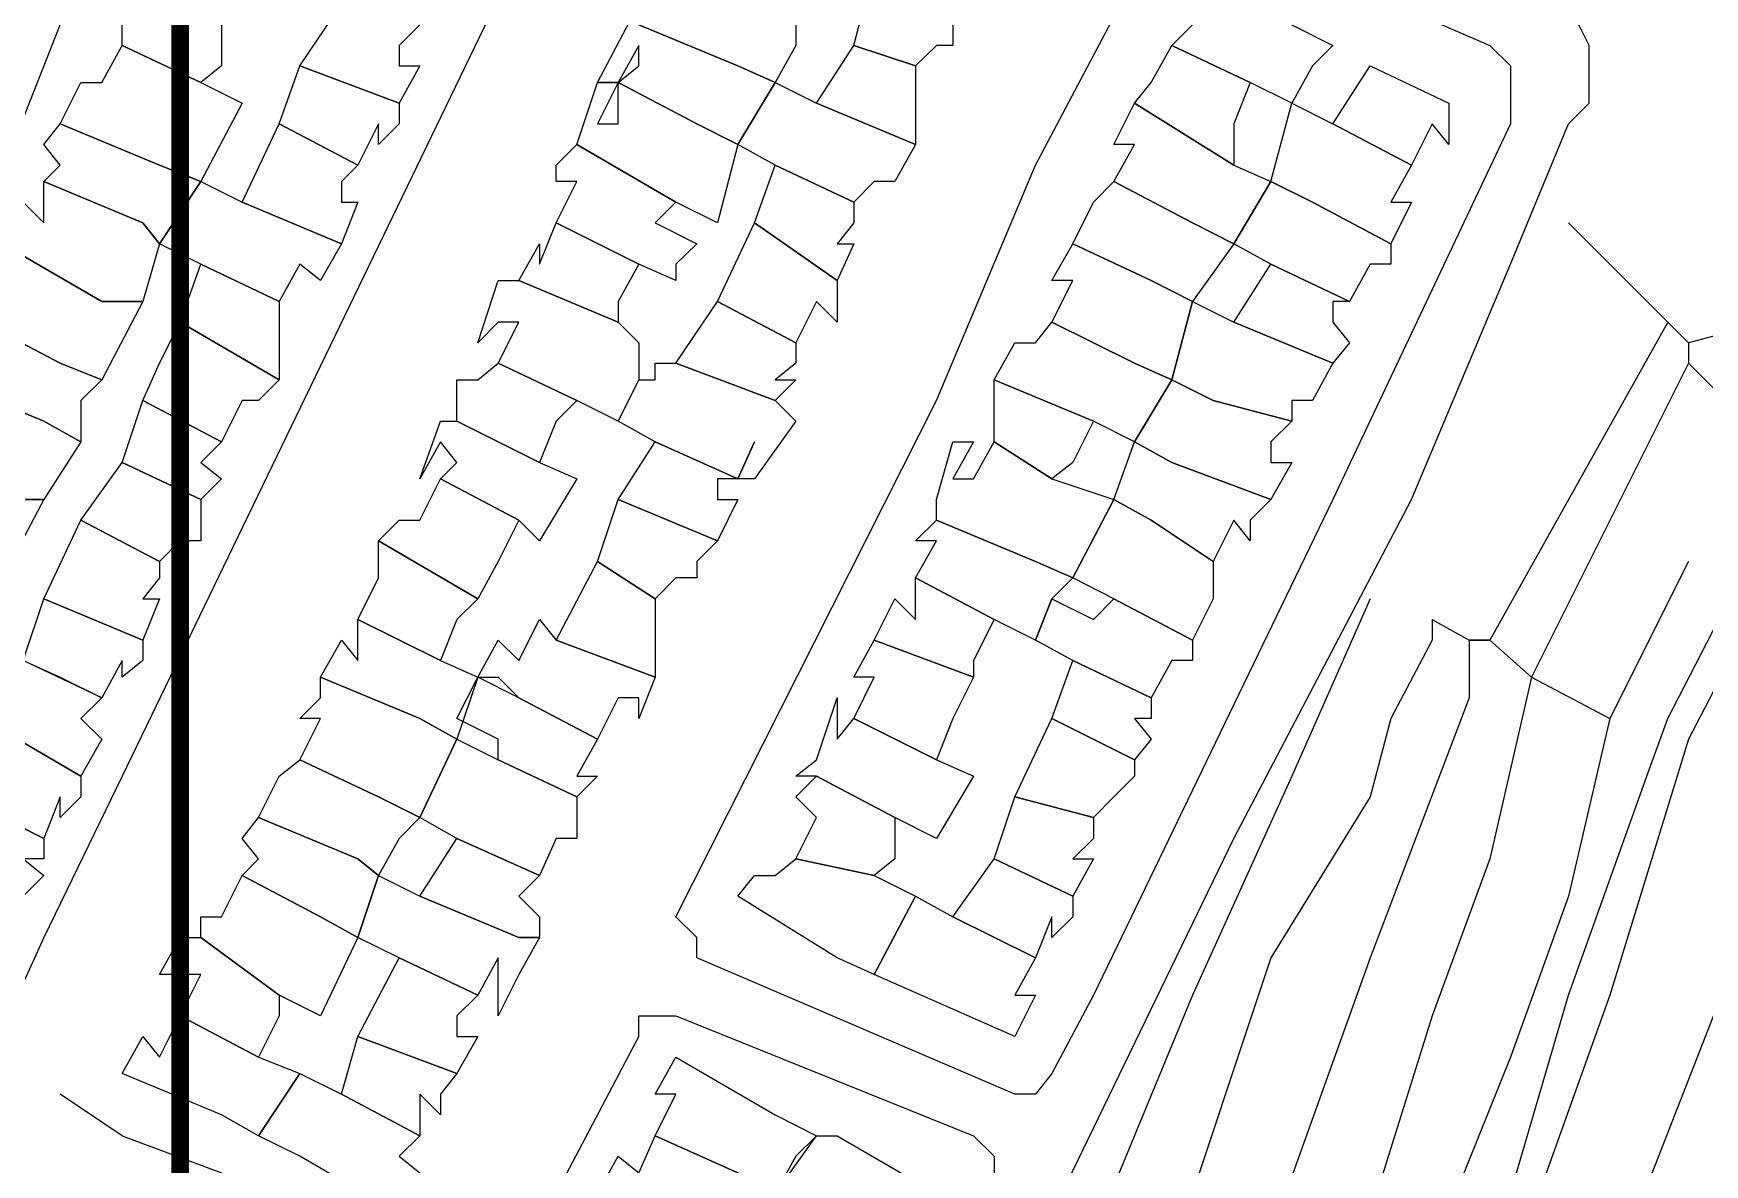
# Model space of a CAD drawing. Header units: millimetres. Extents: x -3588 to 75209, y -3737 to 38254.
# Drawn here: x 27838.2 to 27952.4, y 5263.7 to 5341 of the extents above; entities that cross this region are included whole.
import ezdxf

# ---------------------------------------------------------------- set-up
doc = ezdxf.new("R2010")
doc.units = ezdxf.units.MM
doc.layers.add('P', color=253, linetype='Continuous')

msp = doc.modelspace()

# ---------------------------------------------------------------- linework, layer by layer
at = {"layer": 'P', "const_width": 1.2}
msp.add_lwpolyline([(27848.251, -785.456), (27848.251, 8540.772)], dxfattribs=at)
at = {"layer": 'P'}
for points in [[(27991.932, 5365.876), (27982.33, 5340.19), (27976.969, 5330.875), (27974.424, 5324.106), (27973.016, 5319.865), (27970.199, 5317.32), (27964.838, 5310.551), (27960.885, 5306.31), (27958.053, 5303.781), (27954.1, 5298.132), (27951.283, 5292.771), (27945.922, 5275.263), (27940.561, 5260.299), (27932.367, 5239.974), (27929.55, 5233.205), (27928.126, 5229.252), (27917.403, 5218.241), (27912.042, 5212.88)], [(27879.586, 5363.331), (27844.298, 5290.226), (27838.937, 5279.215), (27834.696, 5269.901), (27833.288, 5267.085), (27832.151, 5265.66), (27830.743, 5265.66), (27829.335, 5265.66), (27826.502, 5267.085), (27818.612, 5269.901), (27814.371, 5272.446), (27809.01, 5275.263), (27811.827, 5280.624), (27814.371, 5287.409), (27818.612, 5295.587), (27825.382, 5309.142), (27827.926, 5314.504), (27833.288, 5324.106), (27834.696, 5328.059), (27840.057, 5341.598)], [(27994.749, 5355.153), (27986.571, 5331.996), (27981.21, 5322.682), (27974.424, 5311.671), (27967.655, 5303.781), (27962.005, 5296.996), (27959.461, 5291.346), (27954.1, 5276.671), (27944.513, 5252.121), (27940.561, 5239.974), (27933.775, 5223.603), (27929.55, 5212.88), (27925.597, 5204.686), (27917.403, 5195.372), (27907.801, 5184.361), (27903.864, 5176.184), (27898.487, 5164.037), (27897.078, 5160.084)], [(27906.681, 5331.996), (27914.586, 5346.959), (27915.995, 5348.384), (27917.403, 5348.384), (27918.811, 5348.384), (27937.728, 5340.19), (27939.136, 5338.781), (27939.136, 5337.645), (27939.136, 5334.828), (27927.005, 5309.142), (27910.634, 5275.263), (27907.801, 5269.901), (27906.681, 5268.493), (27905.272, 5268.493), (27883.539, 5277.807), (27883.539, 5279.215), (27882.115, 5280.624), (27899.911, 5315.912), (27906.681, 5331.996)], [(27890.309, 5340.19), (27888.901, 5337.645), (27886.356, 5338.781), (27879.586, 5341.598), (27880.707, 5344.431), (27882.115, 5344.431), (27883.539, 5345.551), (27888.901, 5343.006), (27890.309, 5341.598), (27890.309, 5340.19)], [(27901.031, 5341.598), (27901.031, 5340.19), (27899.911, 5340.19), (27898.487, 5338.781), (27894.262, 5340.19), (27895.67, 5345.551), (27902.44, 5343.006), (27901.031, 5341.598)], [(27851.068, 5338.781), (27849.659, 5337.645), (27844.298, 5340.19), (27844.298, 5341.598), (27844.298, 5343.006), (27845.706, 5344.431), (27851.068, 5341.598), (27851.068, 5338.781)], [(27844.298, 5172.231), (27846.827, 5170.822), (27849.659, 5170.822), (27860.382, 5179), (27879.586, 5191.147), (27894.262, 5200.733), (27905.272, 5210.047), (27918.811, 5222.482), (27924.189, 5229.252), (27927.005, 5233.205), (27932.367, 5245.336), (27939.136, 5261.707), (27943.089, 5275.263), (27948.45, 5290.226), (27949.875, 5294.179), (27954.1, 5302.357), (27958.053, 5307.734), (27963.414, 5314.504), (27970.199, 5319.865), (27974.424, 5328.059), (27981.21, 5344.431)], [(27925.597, 5338.781), (27924.189, 5336.237), (27921.356, 5337.645), (27915.995, 5340.19), (27917.403, 5341.598), (27915.995, 5343.006), (27917.403, 5344.431), (27924.189, 5341.598), (27927.005, 5340.19), (27925.597, 5338.781)], [(27863.215, 5340.19), (27863.215, 5338.781), (27864.623, 5338.781), (27863.215, 5336.237), (27856.429, 5338.781), (27859.262, 5343.006), (27864.623, 5341.598), (27863.215, 5340.19)], [(27879.586, 5341.598), (27886.356, 5338.781), (27888.901, 5337.645), (27886.356, 5333.42), (27883.539, 5334.828), (27878.162, 5337.645), (27879.586, 5338.781), (27879.586, 5340.19), (27878.162, 5337.645), (27876.754, 5337.645), (27879.586, 5343.006), (27879.586, 5341.598)], [(27882.115, 5203.278), (27891.717, 5223.603), (27903.864, 5249.577), (27907.801, 5260.299), (27920.236, 5285.985), (27932.367, 5309.142), (27939.136, 5325.226), (27943.089, 5334.828), (27944.513, 5336.237), (27944.513, 5340.19), (27943.089, 5343.006)], [(27964.838, 5341.598), (27966.246, 5337.645), (27963.414, 5329.467), (27960.885, 5325.226), (27959.461, 5322.682), (27956.644, 5321.273), (27951.283, 5319.865)], [(27849.659, 5337.645), (27852.476, 5336.237), (27849.659, 5330.875), (27846.827, 5331.996), (27840.057, 5334.828), (27841.466, 5337.645), (27842.89, 5337.645), (27844.298, 5340.19), (27849.659, 5337.645)], [(27898.487, 5337.645), (27898.487, 5336.237), (27898.487, 5333.42), (27891.717, 5336.237), (27894.262, 5340.19), (27898.487, 5338.781), (27898.487, 5337.645)], [(27920.236, 5334.828), (27920.236, 5331.996), (27913.45, 5336.237), (27914.586, 5337.645), (27915.995, 5340.19), (27921.356, 5337.645), (27920.236, 5334.828)], [(27863.215, 5334.828), (27861.79, 5333.42), (27861.79, 5334.828), (27860.382, 5331.996), (27855.021, 5334.828), (27856.429, 5338.781), (27863.215, 5336.237), (27863.215, 5334.828)], [(27933.775, 5334.828), (27932.367, 5331.996), (27927.005, 5334.828), (27929.55, 5338.781), (27934.911, 5336.237), (27934.911, 5333.42), (27933.775, 5334.828)], [(27876.754, 5334.828), (27878.162, 5334.828), (27878.162, 5337.645), (27883.539, 5334.828), (27886.356, 5333.42), (27884.948, 5328.059), (27882.115, 5329.467), (27875.345, 5333.42), (27876.754, 5337.645), (27878.162, 5337.645), (27876.754, 5334.828)], [(27891.717, 5336.237), (27898.487, 5333.42), (27897.078, 5330.875), (27895.67, 5330.875), (27894.262, 5329.467), (27888.901, 5331.996), (27886.356, 5333.42), (27888.901, 5337.645), (27891.717, 5336.237)], [(27920.236, 5331.996), (27922.764, 5330.875), (27920.236, 5326.634), (27917.403, 5328.059), (27912.042, 5330.875), (27913.45, 5333.42), (27912.042, 5333.42), (27913.45, 5336.237), (27920.236, 5331.996)], [(27927.005, 5334.828), (27932.367, 5331.996), (27930.958, 5329.467), (27932.367, 5329.467), (27930.958, 5326.634), (27925.597, 5329.467), (27922.764, 5330.875), (27924.189, 5336.237), (27927.005, 5334.828)], [(27846.827, 5331.996), (27849.659, 5330.875), (27846.827, 5326.634), (27845.706, 5328.059), (27838.937, 5330.875), (27840.057, 5331.996), (27838.937, 5333.42), (27840.057, 5334.828), (27846.827, 5331.996)], [(27859.262, 5330.875), (27859.262, 5329.467), (27860.382, 5329.467), (27859.262, 5326.634), (27852.476, 5329.467), (27855.021, 5334.828), (27860.382, 5331.996), (27859.262, 5330.875)], [(27882.115, 5325.226), (27882.115, 5324.106), (27879.586, 5325.226), (27873.937, 5328.059), (27875.345, 5330.875), (27873.937, 5330.875), (27873.937, 5331.996), (27875.345, 5333.42), (27882.115, 5329.467), (27880.707, 5328.059), (27883.539, 5326.634), (27882.115, 5325.226)], [(27894.262, 5328.059), (27893.126, 5326.634), (27894.262, 5326.634), (27893.126, 5324.106), (27887.476, 5328.059), (27888.901, 5331.996), (27894.262, 5329.467), (27894.262, 5328.059)], [(27845.706, 5328.059), (27846.827, 5326.634), (27845.706, 5322.682), (27842.89, 5322.682), (27836.104, 5326.634), (27837.513, 5329.467), (27838.937, 5328.059), (27838.937, 5330.875), (27845.706, 5328.059)], [(27852.476, 5329.467), (27859.262, 5326.634), (27857.837, 5324.106), (27856.429, 5325.226), (27855.021, 5322.682), (27849.659, 5325.226), (27846.827, 5326.634), (27849.659, 5330.875), (27852.476, 5329.467)], [(27917.403, 5328.059), (27920.236, 5326.634), (27917.403, 5322.682), (27914.586, 5324.106), (27909.225, 5326.634), (27910.634, 5329.467), (27912.042, 5330.875), (27917.403, 5328.059)], [(27925.597, 5329.467), (27930.958, 5326.634), (27930.958, 5325.226), (27929.55, 5325.226), (27928.126, 5322.682), (27922.764, 5325.226), (27920.236, 5326.634), (27922.764, 5330.875), (27925.597, 5329.467)], [(27878.162, 5322.682), (27878.162, 5321.273), (27871.392, 5324.106), (27872.801, 5326.634), (27872.801, 5325.226), (27873.937, 5328.059), (27879.586, 5325.226), (27878.162, 5322.682)], [(27893.126, 5322.682), (27893.126, 5321.273), (27891.717, 5322.682), (27890.309, 5319.865), (27884.948, 5322.682), (27887.476, 5328.059), (27893.126, 5324.106), (27893.126, 5322.682)], [(27943.089, 5328.059), (27949.875, 5321.273)], [(27842.89, 5322.682), (27845.706, 5322.682), (27842.89, 5317.32), (27840.057, 5318.457), (27834.696, 5321.273), (27836.104, 5324.106), (27834.696, 5324.106), (27836.104, 5326.634), (27842.89, 5322.682)], [(27913.45, 5318.457), (27907.801, 5321.273), (27909.225, 5324.106), (27907.801, 5324.106), (27909.225, 5326.634), (27914.586, 5324.106), (27917.403, 5322.682), (27915.995, 5317.32), (27913.45, 5318.457)], [(27855.021, 5321.273), (27855.021, 5319.865), (27855.021, 5317.32), (27848.251, 5321.273), (27849.659, 5325.226), (27855.021, 5322.682), (27855.021, 5321.273)], [(27927.005, 5322.682), (27927.005, 5321.273), (27928.126, 5319.865), (27927.005, 5318.457), (27920.236, 5321.273), (27922.764, 5325.226), (27928.126, 5322.682), (27927.005, 5322.682)], [(27871.392, 5324.106), (27878.162, 5321.273), (27879.586, 5319.865), (27879.586, 5317.32), (27878.162, 5314.504), (27875.345, 5315.912), (27869.984, 5318.457), (27871.392, 5321.273), (27869.984, 5321.273), (27868.576, 5319.865), (27869.984, 5324.106), (27871.392, 5324.106)], [(27890.309, 5318.457), (27888.901, 5317.32), (27890.309, 5317.32), (27888.901, 5315.912), (27882.115, 5318.457), (27884.948, 5322.682), (27890.309, 5319.865), (27890.309, 5318.457)], [(27920.236, 5321.273), (27927.005, 5318.457), (27925.597, 5315.912), (27924.189, 5315.912), (27924.189, 5314.504), (27918.811, 5315.912), (27915.995, 5317.32), (27917.403, 5322.682), (27920.236, 5321.273)], [(27841.466, 5315.912), (27841.466, 5313.095), (27838.937, 5314.504), (27832.151, 5317.32), (27833.288, 5319.865), (27833.288, 5318.457), (27834.696, 5321.273), (27840.057, 5318.457), (27842.89, 5317.32), (27841.466, 5315.912)], [(27846.827, 5318.457), (27848.251, 5321.273), (27855.021, 5317.32), (27853.612, 5315.912), (27852.476, 5315.912), (27851.068, 5313.095), (27845.706, 5315.912), (27846.827, 5318.457)], [(27913.45, 5318.457), (27915.995, 5317.32), (27913.45, 5313.095), (27910.634, 5314.504), (27903.864, 5317.32), (27905.272, 5319.865), (27906.681, 5319.865), (27907.801, 5321.273), (27913.45, 5318.457)], [(27949.875, 5321.273), (27937.728, 5299.54)], [(27949.875, 5321.273), (27951.283, 5319.865)], [(27951.283, 5319.865), (27951.283, 5318.457)], [(27873.937, 5314.504), (27872.801, 5311.671), (27867.151, 5314.504), (27867.151, 5317.32), (27868.576, 5317.32), (27869.984, 5318.457), (27875.345, 5315.912), (27873.937, 5314.504)], [(27882.115, 5318.457), (27888.901, 5315.912), (27890.309, 5314.504), (27887.476, 5310.551), (27886.356, 5310.551), (27887.476, 5313.095), (27886.356, 5310.551), (27880.707, 5313.095), (27878.162, 5314.504), (27879.586, 5317.32), (27880.707, 5317.32), (27880.707, 5318.457), (27882.115, 5318.457)], [(27951.283, 5318.457), (27940.561, 5296.996)], [(27951.283, 5318.457), (27958.053, 5311.671)], [(27838.937, 5314.504), (27841.466, 5313.095), (27838.937, 5309.142), (27836.104, 5309.142), (27830.743, 5311.671), (27832.151, 5314.504), (27830.743, 5314.504), (27832.151, 5317.32), (27838.937, 5314.504)], [(27909.225, 5311.671), (27907.801, 5310.551), (27903.864, 5313.095), (27903.864, 5314.504), (27903.864, 5315.912), (27903.864, 5317.32), (27910.634, 5314.504), (27909.225, 5311.671)], [(27922.764, 5313.095), (27922.764, 5311.671), (27924.189, 5311.671), (27922.764, 5309.142), (27915.995, 5311.671), (27913.45, 5313.095), (27915.995, 5317.32), (27918.811, 5315.912), (27924.189, 5314.504), (27922.764, 5313.095)], [(27851.068, 5313.095), (27849.659, 5311.671), (27851.068, 5310.551), (27849.659, 5309.142), (27844.298, 5311.671), (27845.706, 5315.912), (27851.068, 5313.095)], [(27869.984, 5313.095), (27872.801, 5311.671), (27875.345, 5310.551), (27872.801, 5306.31), (27871.392, 5307.734), (27866.031, 5310.551), (27867.151, 5311.671), (27866.031, 5313.095), (27864.623, 5310.551), (27866.031, 5314.504), (27867.151, 5314.504), (27869.984, 5313.095)], [(27884.948, 5310.551), (27884.948, 5309.142), (27886.356, 5309.142), (27884.948, 5306.31), (27878.162, 5309.142), (27880.707, 5313.095), (27886.356, 5310.551), (27884.948, 5310.551)], [(27901.031, 5310.551), (27902.44, 5310.551), (27903.864, 5313.095), (27907.801, 5310.551), (27912.042, 5309.142), (27909.225, 5303.781), (27906.681, 5304.901), (27899.911, 5307.734), (27899.911, 5309.142), (27901.031, 5313.095), (27902.44, 5313.095), (27901.031, 5310.551)], [(27921.356, 5307.734), (27921.356, 5306.31), (27920.236, 5307.734), (27918.811, 5304.901), (27914.586, 5307.734), (27912.042, 5309.142), (27913.45, 5313.095), (27915.995, 5311.671), (27922.764, 5309.142), (27921.356, 5307.734)], [(27837.513, 5309.142), (27838.937, 5309.142), (27836.104, 5303.781), (27834.696, 5304.901), (27827.926, 5307.734), (27829.335, 5310.551), (27830.743, 5311.671), (27836.104, 5309.142), (27837.513, 5309.142)], [(27849.659, 5307.734), (27849.659, 5306.31), (27848.251, 5306.31), (27846.827, 5304.901), (27841.466, 5307.734), (27844.298, 5311.671), (27849.659, 5309.142), (27849.659, 5307.734)], [(27869.984, 5304.901), (27868.576, 5302.357), (27861.79, 5306.31), (27863.215, 5307.734), (27864.623, 5307.734), (27866.031, 5310.551), (27871.392, 5307.734), (27869.984, 5304.901)], [(27883.539, 5304.901), (27883.539, 5303.781), (27882.115, 5303.781), (27880.707, 5302.357), (27876.754, 5304.901), (27878.162, 5309.142), (27884.948, 5306.31), (27883.539, 5304.901)], [(27912.042, 5302.357), (27909.225, 5303.781), (27912.042, 5309.142), (27914.586, 5307.734), (27918.811, 5304.901), (27918.811, 5302.357), (27917.403, 5299.54), (27912.042, 5302.357)], [(27846.827, 5303.781), (27845.706, 5302.357), (27846.827, 5302.357), (27845.706, 5299.54), (27838.937, 5302.357), (27841.466, 5307.734), (27846.827, 5304.901), (27846.827, 5303.781)], [(27907.801, 5302.357), (27906.681, 5299.54), (27903.864, 5300.949), (27898.487, 5303.781), (27899.911, 5306.31), (27898.487, 5306.31), (27899.911, 5307.734), (27906.681, 5304.901), (27909.225, 5303.781), (27907.801, 5302.357)], [(27867.151, 5300.949), (27866.031, 5298.132), (27860.382, 5300.949), (27861.79, 5303.781), (27861.79, 5306.31), (27868.576, 5302.357), (27867.151, 5300.949)], [(27880.707, 5300.949), (27880.707, 5299.54), (27880.707, 5296.996), (27873.937, 5299.54), (27876.754, 5304.901), (27880.707, 5302.357), (27880.707, 5300.949)], [(27951.283, 5304.901), (27945.922, 5294.179)], [(27902.44, 5298.132), (27902.44, 5296.996), (27895.67, 5299.54), (27897.078, 5302.357), (27898.487, 5300.949), (27898.487, 5303.781), (27903.864, 5300.949), (27902.44, 5298.132)], [(27845.706, 5298.132), (27844.298, 5296.996), (27844.298, 5298.132), (27842.89, 5295.587), (27837.513, 5298.132), (27838.937, 5302.357), (27845.706, 5299.54), (27845.706, 5298.132)], [(27917.403, 5298.132), (27915.995, 5298.132), (27914.586, 5295.587), (27909.225, 5298.132), (27906.681, 5299.54), (27907.801, 5302.357), (27910.634, 5300.949), (27912.042, 5302.357), (27917.403, 5299.54), (27917.403, 5298.132)], [(27929.55, 5302.357), (27924.189, 5290.226), (27917.403, 5275.263), (27910.634, 5258.891)], [(27866.031, 5298.132), (27868.576, 5296.996), (27867.151, 5292.771), (27864.623, 5294.179), (27857.837, 5296.996), (27859.262, 5299.54), (27860.382, 5298.132), (27860.382, 5300.949), (27866.031, 5298.132)], [(27873.937, 5299.54), (27880.707, 5296.996), (27879.586, 5294.179), (27879.586, 5295.587), (27878.162, 5295.587), (27876.754, 5292.771), (27871.392, 5295.587), (27868.576, 5296.996), (27869.984, 5299.54), (27871.392, 5298.132), (27872.801, 5300.949), (27873.937, 5299.54)], [(27933.775, 5300.949), (27933.775, 5299.54), (27930.958, 5294.179), (27929.55, 5288.818), (27922.764, 5277.807), (27915.995, 5257.482)], [(27933.775, 5300.949), (27936.32, 5299.54)], [(27901.031, 5294.179), (27899.911, 5291.346), (27894.262, 5294.179), (27895.67, 5296.996), (27894.262, 5296.996), (27895.67, 5299.54), (27902.44, 5296.996), (27901.031, 5294.179)], [(27936.32, 5299.54), (27936.32, 5295.587), (27929.55, 5277.807), (27921.356, 5254.938)], [(27937.728, 5299.54), (27936.32, 5299.54)], [(27936.32, 5299.54), (27937.728, 5299.54)], [(27937.728, 5299.54), (27940.561, 5296.996)], [(27840.057, 5296.996), (27842.89, 5295.587), (27841.466, 5294.179), (27842.89, 5292.771), (27841.466, 5290.226), (27834.696, 5294.179), (27832.151, 5295.587), (27833.288, 5296.996), (27836.104, 5295.587), (27837.513, 5298.132), (27840.057, 5296.996)], [(27914.586, 5294.179), (27913.45, 5294.179), (27914.586, 5292.771), (27913.45, 5291.346), (27907.801, 5294.179), (27909.225, 5298.132), (27914.586, 5295.587), (27914.586, 5294.179)], [(27864.623, 5294.179), (27867.151, 5292.771), (27864.623, 5287.409), (27861.79, 5288.818), (27856.429, 5291.346), (27857.837, 5294.179), (27856.429, 5294.179), (27857.837, 5295.587), (27857.837, 5296.996), (27864.623, 5294.179)], [(27869.984, 5296.996), (27871.392, 5295.587), (27876.754, 5292.771), (27875.345, 5290.226), (27876.754, 5290.226), (27875.345, 5288.818), (27869.984, 5291.346), (27869.984, 5292.771), (27867.151, 5294.179), (27868.576, 5296.996), (27869.984, 5296.996)], [(27940.561, 5296.996), (27937.728, 5284.577), (27933.775, 5273.854), (27927.005, 5252.121)], [(27940.561, 5296.996), (27945.922, 5294.179)], [(27893.126, 5292.771), (27894.262, 5294.179), (27899.911, 5291.346), (27902.44, 5290.226), (27899.911, 5285.985), (27897.078, 5287.409), (27891.717, 5290.226), (27890.309, 5290.226), (27891.717, 5291.346), (27893.126, 5295.587), (27893.126, 5292.771)], [(27841.466, 5288.818), (27840.057, 5287.409), (27840.057, 5288.818), (27838.937, 5285.985), (27833.288, 5288.818), (27834.696, 5294.179), (27841.466, 5290.226), (27841.466, 5288.818)], [(27913.45, 5290.226), (27912.042, 5288.818), (27910.634, 5287.409), (27905.272, 5288.818), (27907.801, 5294.179), (27913.45, 5291.346), (27913.45, 5290.226)], [(27945.922, 5294.179), (27943.089, 5282.032), (27939.136, 5271.022), (27930.958, 5250.697)], [(27867.151, 5285.985), (27864.623, 5287.409), (27867.151, 5292.771), (27869.984, 5291.346), (27875.345, 5288.818), (27875.345, 5285.985), (27873.937, 5285.985), (27872.801, 5283.456), (27867.151, 5285.985)], [(27863.215, 5285.985), (27861.79, 5283.456), (27860.382, 5284.577), (27853.612, 5287.409), (27855.021, 5290.226), (27856.429, 5291.346), (27861.79, 5288.818), (27864.623, 5287.409), (27863.215, 5285.985)], [(27897.078, 5284.577), (27895.67, 5283.456), (27890.309, 5284.577), (27891.717, 5287.409), (27890.309, 5288.818), (27891.717, 5290.226), (27897.078, 5287.409), (27897.078, 5284.577)], [(27838.937, 5284.577), (27837.513, 5284.577), (27838.937, 5283.456), (27837.513, 5282.032), (27830.743, 5284.577), (27833.288, 5288.818), (27838.937, 5285.985), (27838.937, 5284.577)], [(27910.634, 5285.985), (27909.225, 5284.577), (27910.634, 5284.577), (27909.225, 5282.032), (27903.864, 5284.577), (27905.272, 5288.818), (27910.634, 5287.409), (27910.634, 5285.985)], [(27860.382, 5284.577), (27861.79, 5283.456), (27860.382, 5279.215), (27857.837, 5280.624), (27852.476, 5283.456), (27853.612, 5284.577), (27852.476, 5285.985), (27853.612, 5287.409), (27860.382, 5284.577)], [(27872.801, 5279.215), (27871.392, 5279.215), (27864.623, 5282.032), (27867.151, 5285.985), (27872.801, 5283.456), (27871.392, 5282.032), (27872.801, 5280.624), (27872.801, 5279.215)], [(27895.67, 5283.456), (27898.487, 5282.032), (27895.67, 5276.671), (27893.126, 5277.807), (27886.356, 5282.032), (27887.476, 5283.456), (27888.901, 5283.456), (27890.309, 5284.577), (27895.67, 5283.456)], [(27909.225, 5280.624), (27907.801, 5279.215), (27907.801, 5280.624), (27906.681, 5277.807), (27901.031, 5280.624), (27903.864, 5284.577), (27909.225, 5282.032), (27909.225, 5280.624)], [(27857.837, 5280.624), (27860.382, 5279.215), (27857.837, 5273.854), (27855.021, 5275.263), (27849.659, 5279.215), (27849.659, 5280.624), (27851.068, 5280.624), (27852.476, 5283.456), (27857.837, 5280.624)], [(27871.392, 5276.671), (27869.984, 5273.854), (27869.984, 5276.671), (27869.984, 5277.807), (27868.576, 5275.263), (27863.215, 5277.807), (27860.382, 5279.215), (27861.79, 5283.456), (27864.623, 5282.032), (27871.392, 5279.215), (27872.801, 5279.215), (27871.392, 5276.671)], [(27905.272, 5272.446), (27895.67, 5276.671), (27898.487, 5282.032), (27901.031, 5280.624), (27906.681, 5277.807), (27905.272, 5275.263), (27906.681, 5275.263), (27905.272, 5272.446)], [(27855.021, 5273.854), (27853.612, 5271.022), (27848.251, 5273.854), (27849.659, 5276.671), (27848.251, 5276.671), (27846.827, 5276.671), (27848.251, 5279.215), (27849.659, 5279.215), (27855.021, 5275.263), (27855.021, 5273.854)], [(27867.151, 5273.854), (27867.151, 5272.446), (27868.576, 5272.446), (27867.151, 5269.901), (27860.382, 5272.446), (27863.215, 5277.807), (27868.576, 5275.263), (27867.151, 5273.854)], [(27853.612, 5271.022), (27856.429, 5269.901), (27853.612, 5265.66), (27851.068, 5267.085), (27844.298, 5269.901), (27845.706, 5272.446), (27846.827, 5271.022), (27848.251, 5273.854), (27853.612, 5271.022)], [(27844.298, 5199.325), (27846.827, 5204.686), (27853.612, 5218.241), (27866.031, 5242.807), (27873.937, 5261.707), (27879.586, 5272.446), (27879.586, 5273.854), (27880.707, 5273.854), (27882.115, 5273.854), (27902.44, 5265.66), (27903.864, 5264.252), (27903.864, 5261.707), (27894.262, 5241.383), (27887.476, 5229.252), (27876.754, 5206.11), (27882.115, 5203.278)], [(27867.151, 5269.901), (27866.031, 5268.493), (27866.031, 5267.085), (27864.623, 5268.493), (27864.623, 5265.66), (27859.262, 5268.493), (27860.382, 5272.446), (27867.151, 5269.901)], [(27890.309, 5264.252), (27888.901, 5261.707), (27886.356, 5263.132), (27880.707, 5265.66), (27882.115, 5268.493), (27880.707, 5268.493), (27882.115, 5271.022), (27888.901, 5267.085), (27891.717, 5265.66), (27890.309, 5264.252)], [(27859.262, 5268.493), (27864.623, 5265.66), (27863.215, 5264.252), (27864.623, 5263.132), (27863.215, 5260.299), (27856.429, 5264.252), (27853.612, 5265.66), (27856.429, 5269.901), (27859.262, 5268.493)], [(27844.298, 5265.66), (27840.057, 5268.493)], [(27844.298, 5265.66), (27851.068, 5263.132), (27864.623, 5256.346)], [(27884.948, 5260.299), (27883.539, 5257.482), (27876.754, 5261.707), (27878.162, 5264.252), (27879.586, 5263.132), (27880.707, 5265.66), (27886.356, 5263.132), (27884.948, 5260.299)], [(27898.487, 5260.299), (27897.078, 5257.482), (27891.717, 5260.299), (27888.901, 5261.707), (27891.717, 5265.66), (27893.126, 5265.66), (27899.911, 5261.707), (27898.487, 5258.891), (27898.487, 5260.299)]]:
    msp.add_lwpolyline(points, dxfattribs=at)

doc.saveas('drawing.dxf')
